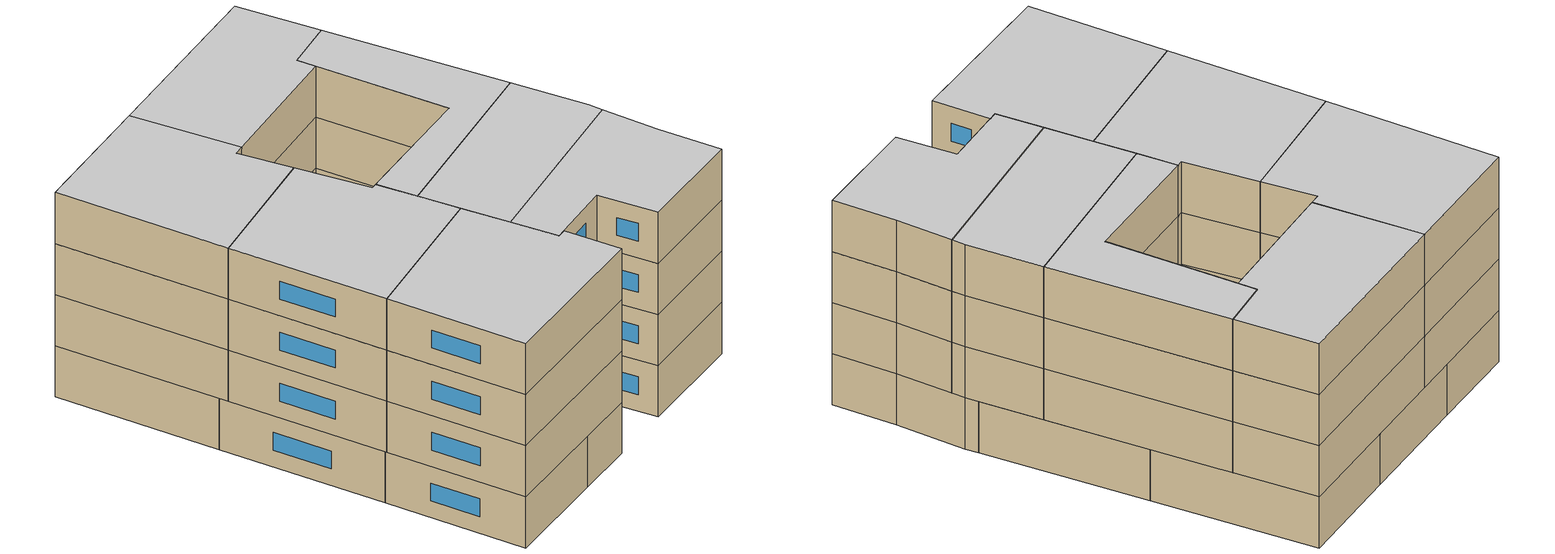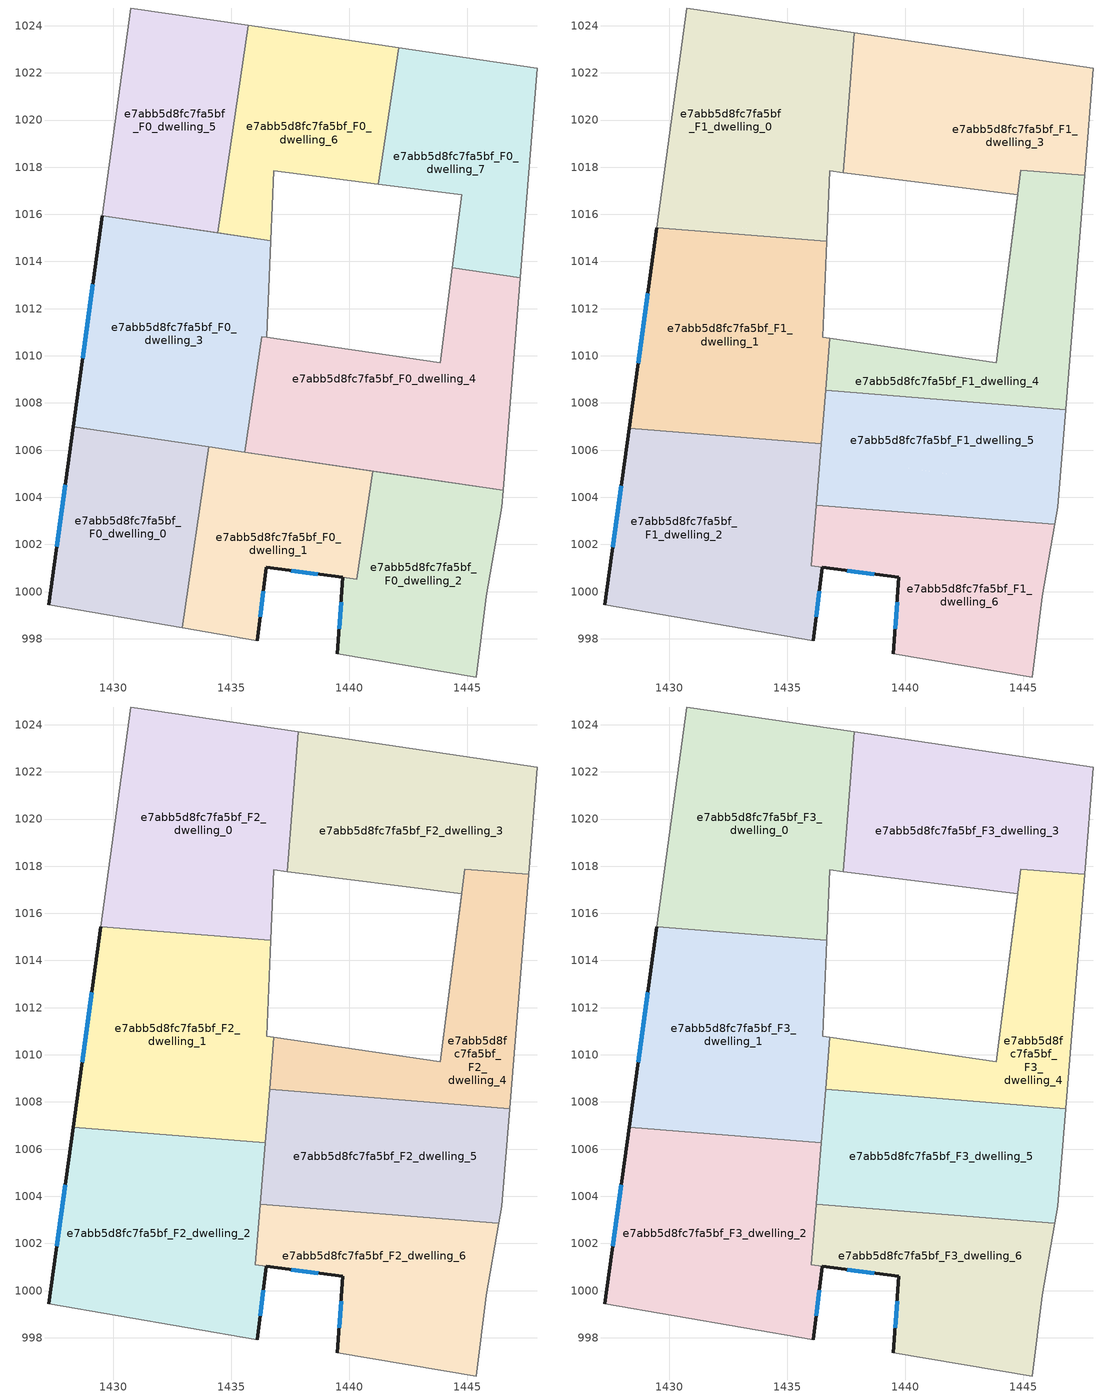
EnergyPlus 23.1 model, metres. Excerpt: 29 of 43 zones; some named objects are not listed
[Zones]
e7abb5d8fc7fa5bf_F0_dwelling_0
 floor ground (EU_floor_Construction): 1434.05,1006.14 1432.92,998.47 1427.27,999.44 1428.3,1006.99 z0
 wall outside (EU_wall_Construction): 1428.3,1006.99 1427.27,999.44 z0:3
 wall to e7abb5d8fc7fa5bf_F0_dwelling_1 (EU_wall_Construction): 1432.92,998.47 1434.05,1006.14 z0:3
 wall adiabatic (EU_wall_Construction): 1427.27,999.44 1432.92,998.47 z0:3
 wall to e7abb5d8fc7fa5bf_F0_dwelling_3 (EU_wall_Construction): 1434.05,1006.14 1428.3,1006.99 z0:3
 window (EU_Window_Construction): 1427.97,1004.53 1427.6,1001.9 z0.98:2.02
e7abb5d8fc7fa5bf_F0_dwelling_1
 floor ground (EU_floor_Construction): 1441,1005.11 1440.33,1000.53 1439.74,1000.6 1436.49,1001.03 1436.11,997.92 1432.92,998.47 1434.05,1006.14 z0
 wall outside (EU_wall_Construction): 1436.11,997.92 1436.49,1001.03 1439.73,1000.6 z0:3
 wall adiabatic (EU_wall_Construction): 1432.92,998.47 1436.11,997.92 / 1441,1005.11 1435.57,1005.92 z0:3
 wall to e7abb5d8fc7fa5bf_F0_dwelling_2 (EU_wall_Construction): 1439.74,1000.6 1440.33,1000.52 / 1440.33,1000.53 1441,1005.11 z0:3
 wall to e7abb5d8fc7fa5bf_F0_dwelling_3 (EU_wall_Construction): 1435.57,1005.92 1434.05,1006.14 z0:3
 window (EU_Window_Construction): 1437.54,1000.89 1438.68,1000.74 / 1436.23,998.93 1436.36,1000.02 z0.98:2.02
e7abb5d8fc7fa5bf_F0_dwelling_2
 floor ground (EU_floor_Construction): 1446.54,1004.3 1446.48,1003.57 1445.82,999.81 1445.39,996.38 1439.49,997.37 1439.74,1000.6 1440.33,1000.52 1441,1005.11 z0
 wall outside (EU_wall_Construction): 1439.74,1000.6 1439.49,997.37 z0:3
 wall adiabatic (EU_wall_Construction): 1439.49,997.37 1445.39,996.38 1445.82,999.81 1446.48,1003.57 1446.54,1004.3 1441,1005.11 z0:3
 window (EU_Window_Construction): 1439.66,999.55 1439.57,998.42 z0.98:2.02
e7abb5d8fc7fa5bf_F0_dwelling_3
 floor ground (EU_floor_Construction): 1436.68,1014.88 1436.51,1010.78 1436.3,1010.81 1435.57,1005.92 1428.3,1006.99 1429.53,1015.93 z0
 wall outside (EU_wall_Construction): 1429.53,1015.93 1428.3,1006.99 z0:3
 wall adiabatic (EU_wall_Construction): 1436.51,1010.78 1436.68,1014.88 1429.53,1015.93 z0:3
 wall to e7abb5d8fc7fa5bf_F0_dwelling_4 (EU_wall_Construction): 1435.57,1005.92 1436.3,1010.81 1436.51,1010.78 z0:3
 window (EU_Window_Construction): 1429.13,1013.03 1428.7,1009.9 z0.98:2.02
e7abb5d8fc7fa5bf_F0_dwelling_4
 floor ground (EU_floor_Construction): 1447.26,1013.32 1446.54,1004.3 1435.57,1005.92 1436.3,1010.81 1443.86,1009.7 1444.37,1013.74 z0
 wall adiabatic (EU_wall_Construction): 1444.37,1013.74 1443.86,1009.7 1436.51,1010.78 / 1435.57,1005.92 1446.54,1004.3 1447.26,1013.32 z0:3
 wall to e7abb5d8fc7fa5bf_F0_dwelling_7 (EU_wall_Construction): 1447.26,1013.32 1444.37,1013.74 z0:3
 roof outside (EU_roof_Construction): 1443.86,1009.7 1444.38,1013.74 1443.86,1009.7 1441.76,1010.01 z3
e7abb5d8fc7fa5bf_F0_dwelling_5
 floor ground (EU_floor_Construction): 1435.72,1024.01 1434.42,1015.21 1429.53,1015.93 1430.74,1024.75 z0
 wall adiabatic (EU_wall_Construction): 1435.72,1024.01 1430.74,1024.75 1429.53,1015.93 1434.42,1015.21 z0:3
 wall to e7abb5d8fc7fa5bf_F0_dwelling_6 (EU_wall_Construction): 1434.42,1015.21 1435.72,1024.01 z0:3
 ceiling adiabatic (EU_roof_Construction): 1434.42,1015.21 1435.72,1024.01 1430.74,1024.75 1429.53,1015.93 z3
e7abb5d8fc7fa5bf_F0_dwelling_6
 floor ground (EU_floor_Construction): 1442.09,1023.06 1441.24,1017.28 1436.8,1017.84 1436.68,1014.88 1434.42,1015.21 1435.72,1024.01 z0
 wall adiabatic (EU_wall_Construction): 1434.42,1015.21 1436.68,1014.88 1436.8,1017.84 1441.24,1017.28 / 1442.09,1023.06 1435.72,1024.01 z0:3
 wall to e7abb5d8fc7fa5bf_F0_dwelling_7 (EU_wall_Construction): 1441.24,1017.28 1442.09,1023.06 z0:3
e7abb5d8fc7fa5bf_F0_dwelling_7
 floor ground (EU_floor_Construction): 1447.97,1022.19 1447.26,1013.32 1444.37,1013.74 1444.77,1016.84 1441.24,1017.28 1442.09,1023.06 z0
 wall adiabatic (EU_wall_Construction): 1441.24,1017.28 1444.77,1016.84 1444.37,1013.74 / 1447.26,1013.32 1447.97,1022.19 1442.09,1023.06 z0:3
e7abb5d8fc7fa5bf_F1_dwelling_0
 floor to e7abb5d8fc7fa5bf_F0_dwelling_3 (EU_floor_Construction): 1436.68,1014.88 1436.67,1014.85 1429.46,1015.43 1429.53,1015.93 z3
 floor to e7abb5d8fc7fa5bf_F0_dwelling_6 (EU_floor_Construction): 1437.85,1023.69 1437.37,1017.77 1436.8,1017.84 1436.68,1014.88 1434.42,1015.21 1435.72,1024.01 z3
 floor adiabatic (EU_floor_Construction): 1437.85,1023.69 1435.72,1024.01 1434.42,1015.21 1429.53,1015.93 1430.74,1024.75 z3
 wall adiabatic (EU_wall_Construction): 1437.85,1023.69 1430.74,1024.75 1429.46,1015.43 1436.68,1014.85 1436.8,1017.84 1437.37,1017.77 z3:6
 wall to e7abb5d8fc7fa5bf_F1_dwelling_3 (EU_wall_Construction): 1437.37,1017.77 1437.85,1023.69 z3:6
e7abb5d8fc7fa5bf_F1_dwelling_1
 floor to e7abb5d8fc7fa5bf_F0_dwelling_3 (EU_floor_Construction): 1436.67,1014.85 1436.51,1010.78 1436.3,1010.81 1435.63,1006.33 1429.36,1006.83 1428.3,1006.99 1429.46,1015.43 z3
 floor to e7abb5d8fc7fa5bf_F0_dwelling_0 (EU_floor_Construction): 1429.36,1006.83 1428.29,1006.92 1428.3,1006.99 z3
 floor to e7abb5d8fc7fa5bf_F0_dwelling_4 (EU_floor_Construction): 1436.8,1010.74 1436.44,1006.26 1435.63,1006.33 1436.3,1010.81 z3
 wall outside (EU_wall_Construction): 1429.46,1015.43 1428.29,1006.92 z3:6
 wall adiabatic (EU_wall_Construction): 1436.63,1008.54 1436.8,1010.74 1436.51,1010.78 1436.68,1014.85 1429.46,1015.43 z3:6
 wall to e7abb5d8fc7fa5bf_F1_dwelling_2 (EU_wall_Construction): 1428.29,1006.92 1436.44,1006.26 z3:6
 wall to e7abb5d8fc7fa5bf_F1_dwelling_5 (EU_wall_Construction): 1436.44,1006.26 1436.63,1008.54 z3:6
 window (EU_Window_Construction): 1429.08,1012.66 1428.67,1009.69 z3.98:5.02
e7abb5d8fc7fa5bf_F1_dwelling_2
 floor to e7abb5d8fc7fa5bf_F0_dwelling_0 (EU_floor_Construction): 1434.05,1006.14 1432.92,998.47 1427.27,999.44 1428.29,1006.92 1429.36,1006.83 z3
 floor to e7abb5d8fc7fa5bf_F0_dwelling_1 (EU_floor_Construction): 1436.41,1005.79 1436.03,1001.09 1436.46,1001.03 1436.49,1001.03 1436.11,997.92 1432.92,998.47 1434.05,1006.14 z3
 floor to e7abb5d8fc7fa5bf_F0_dwelling_3 (EU_floor_Construction): 1435.63,1006.33 1435.57,1005.92 1429.36,1006.83 z3
 floor to e7abb5d8fc7fa5bf_F0_dwelling_4 (EU_floor_Construction): 1436.44,1006.26 1436.4,1005.79 1435.57,1005.92 1435.63,1006.33 z3
 wall outside (EU_wall_Construction): 1428.29,1006.92 1427.27,999.44 / 1436.11,997.92 1436.49,1001.03 z3:6
 wall adiabatic (EU_wall_Construction): 1427.27,999.44 1436.11,997.92 z3:6
 wall to e7abb5d8fc7fa5bf_F1_dwelling_5 (EU_wall_Construction): 1436.23,1003.67 1436.44,1006.26 z3:6
 wall to e7abb5d8fc7fa5bf_F1_dwelling_6 (EU_wall_Construction): 1436.49,1001.03 1436.03,1001.09 / 1436.03,1001.1 1436.23,1003.67 z3:6
 window (EU_Window_Construction): 1427.96,1004.49 1427.6,1001.87 / 1436.23,998.93 1436.36,1000.02 z3.98:5.02
e7abb5d8fc7fa5bf_F1_dwelling_3
 floor to e7abb5d8fc7fa5bf_F0_dwelling_7 (EU_floor_Construction): 1447.97,1022.19 1447.6,1017.66 1444.91,1017.88 1444.37,1013.74 1444.77,1016.84 1441.24,1017.28 1442.09,1023.06 z3
 floor to e7abb5d8fc7fa5bf_F0_dwelling_6 (EU_floor_Construction): 1442.09,1023.06 1441.24,1017.28 1437.37,1017.77 1437.85,1023.69 z3
 wall adiabatic (EU_wall_Construction): 1437.37,1017.77 1444.77,1016.84 1443.86,1009.7 / 1447.6,1017.66 1447.97,1022.19 1437.85,1023.69 / 1443.85,1009.7 1444.91,1017.88 z3:6
 wall to e7abb5d8fc7fa5bf_F1_dwelling_4 (EU_wall_Construction): 1444.91,1017.88 1447.6,1017.66 z3:6
e7abb5d8fc7fa5bf_F1_dwelling_4
 floor to e7abb5d8fc7fa5bf_F0_dwelling_4 (EU_floor_Construction): 1447.26,1013.32 1446.81,1007.72 1436.63,1008.54 1436.8,1010.74 1443.86,1009.7 1444.38,1013.74 z3
 floor to e7abb5d8fc7fa5bf_F0_dwelling_7 (EU_floor_Construction): 1447.6,1017.66 1447.26,1013.32 1444.38,1013.74 1444.91,1017.88 z3
 wall to e7abb5d8fc7fa5bf_F1_dwelling_5 (EU_wall_Construction): 1436.63,1008.54 1446.81,1007.72 z3:6
 wall adiabatic (EU_wall_Construction): 1444.91,1017.88 1443.86,1009.7 1436.8,1010.74 1436.63,1008.54 / 1446.81,1007.72 1447.6,1017.66 z3:6
e7abb5d8fc7fa5bf_F1_dwelling_5
 floor to e7abb5d8fc7fa5bf_F0_dwelling_2 (EU_floor_Construction): 1446.54,1004.3 1446.48,1003.57 1446.35,1002.86 1440.74,1003.31 1441,1005.11 z3
 floor to e7abb5d8fc7fa5bf_F0_dwelling_4 (EU_floor_Construction): 1446.81,1007.72 1446.54,1004.3 1436.4,1005.79 1436.63,1008.54 z3
 floor to e7abb5d8fc7fa5bf_F0_dwelling_1 (EU_floor_Construction): 1441,1005.11 1440.74,1003.31 1436.23,1003.67 1436.41,1005.79 z3
 wall adiabatic (EU_wall_Construction): 1446.35,1002.86 1446.48,1003.57 1446.81,1007.72 z3:6
 wall to e7abb5d8fc7fa5bf_F1_dwelling_6 (EU_wall_Construction): 1436.23,1003.67 1446.35,1002.86 z3:6
e7abb5d8fc7fa5bf_F1_dwelling_6
 floor to e7abb5d8fc7fa5bf_F0_dwelling_1 (EU_floor_Construction): 1440.74,1003.31 1440.33,1000.52 1436.49,1001.03 1436.03,1001.1 1436.23,1003.67 z3
 floor to e7abb5d8fc7fa5bf_F0_dwelling_2 (EU_floor_Construction): 1446.35,1002.86 1445.82,999.81 1445.39,996.38 1439.49,997.37 1439.74,1000.6 1440.33,1000.52 1440.74,1003.31 z3
 wall outside (EU_wall_Construction): 1436.49,1001.03 1439.74,1000.6 1439.49,997.37 z3:6
 wall adiabatic (EU_wall_Construction): 1439.49,997.37 1445.39,996.38 1445.82,999.81 1446.35,1002.86 z3:6
 window (EU_Window_Construction): 1439.66,999.55 1439.57,998.42 / 1437.55,1000.89 1438.68,1000.74 z3.98:5.02
e7abb5d8fc7fa5bf_F2_dwelling_0
 floor to e7abb5d8fc7fa5bf_F1_dwelling_0 (EU_floor_Construction): 1437.85,1023.69 1437.37,1017.77 1436.8,1017.84 1436.68,1014.85 1429.46,1015.43 1430.74,1024.75 z6
 wall adiabatic (EU_wall_Construction): 1437.85,1023.69 1430.74,1024.75 1429.46,1015.43 1436.68,1014.85 1436.8,1017.84 1437.37,1017.77 z6:9
 wall to e7abb5d8fc7fa5bf_F2_dwelling_3 (EU_wall_Construction): 1437.37,1017.77 1437.85,1023.69 z6:9
e7abb5d8fc7fa5bf_F2_dwelling_1
 floor to e7abb5d8fc7fa5bf_F1_dwelling_1 (EU_floor_Construction): 1436.68,1014.85 1436.51,1010.78 1436.8,1010.74 1436.44,1006.26 1428.29,1006.92 1429.46,1015.43 z6
 wall outside (EU_wall_Construction): 1429.46,1015.43 1428.29,1006.92 z6:9
 wall adiabatic (EU_wall_Construction): 1436.63,1008.54 1436.8,1010.74 1436.51,1010.78 1436.68,1014.85 1429.46,1015.43 z6:9
 wall to e7abb5d8fc7fa5bf_F2_dwelling_2 (EU_wall_Construction): 1428.29,1006.92 1436.44,1006.26 z6:9
 wall to e7abb5d8fc7fa5bf_F2_dwelling_5 (EU_wall_Construction): 1436.44,1006.26 1436.63,1008.54 z6:9
 window (EU_Window_Construction): 1429.08,1012.66 1428.67,1009.69 z6.98:8.02
e7abb5d8fc7fa5bf_F2_dwelling_2
 floor to e7abb5d8fc7fa5bf_F1_dwelling_2 (EU_floor_Construction): 1436.44,1006.26 1436.03,1001.09 1436.49,1001.03 1436.11,997.92 1427.27,999.44 1428.29,1006.92 z6
 wall outside (EU_wall_Construction): 1428.29,1006.92 1427.27,999.44 / 1436.11,997.92 1436.49,1001.03 z6:9
 wall adiabatic (EU_wall_Construction): 1427.27,999.44 1436.11,997.92 z6:9
 wall to e7abb5d8fc7fa5bf_F2_dwelling_5 (EU_wall_Construction): 1436.23,1003.67 1436.44,1006.26 z6:9
 wall to e7abb5d8fc7fa5bf_F2_dwelling_6 (EU_wall_Construction): 1436.49,1001.03 1436.03,1001.09 / 1436.03,1001.1 1436.23,1003.67 z6:9
 window (EU_Window_Construction): 1427.96,1004.49 1427.6,1001.87 / 1436.23,998.93 1436.36,1000.02 z6.98:8.02
e7abb5d8fc7fa5bf_F2_dwelling_3
 floor to e7abb5d8fc7fa5bf_F1_dwelling_3 (EU_floor_Construction): 1447.97,1022.19 1447.6,1017.66 1444.91,1017.88 1443.86,1009.7 1444.77,1016.84 1437.37,1017.77 1437.85,1023.69 z6
 wall adiabatic (EU_wall_Construction): 1437.37,1017.77 1444.77,1016.84 1443.86,1009.7 / 1447.6,1017.66 1447.97,1022.19 1437.85,1023.69 / 1443.85,1009.7 1444.91,1017.88 z6:9
 wall to e7abb5d8fc7fa5bf_F2_dwelling_4 (EU_wall_Construction): 1444.91,1017.88 1447.6,1017.66 z6:9
e7abb5d8fc7fa5bf_F2_dwelling_4
 floor to e7abb5d8fc7fa5bf_F1_dwelling_4 (EU_floor_Construction): 1447.6,1017.66 1446.81,1007.72 1436.63,1008.54 1436.8,1010.74 1443.86,1009.7 1444.91,1017.88 z6
 wall to e7abb5d8fc7fa5bf_F2_dwelling_5 (EU_wall_Construction): 1436.63,1008.54 1446.81,1007.72 z6:9
 wall adiabatic (EU_wall_Construction): 1444.91,1017.88 1443.86,1009.7 1436.8,1010.74 1436.63,1008.54 / 1446.81,1007.72 1447.6,1017.66 z6:9
e7abb5d8fc7fa5bf_F2_dwelling_5
 floor to e7abb5d8fc7fa5bf_F1_dwelling_5 (EU_floor_Construction): 1446.81,1007.72 1446.48,1003.57 1446.35,1002.86 1436.23,1003.67 1436.63,1008.54 z6
 wall adiabatic (EU_wall_Construction): 1446.35,1002.86 1446.48,1003.57 1446.81,1007.72 z6:9
 wall to e7abb5d8fc7fa5bf_F2_dwelling_6 (EU_wall_Construction): 1436.23,1003.67 1446.35,1002.86 z6:9
e7abb5d8fc7fa5bf_F2_dwelling_6
 floor to e7abb5d8fc7fa5bf_F1_dwelling_6 (EU_floor_Construction): 1446.35,1002.86 1445.82,999.81 1445.39,996.38 1439.49,997.37 1439.74,1000.6 1436.49,1001.03 1436.03,1001.1 1436.23,1003.67 z6
 wall outside (EU_wall_Construction): 1436.49,1001.03 1439.74,1000.6 1439.49,997.37 z6:9
 wall adiabatic (EU_wall_Construction): 1439.49,997.37 1445.39,996.38 1445.82,999.81 1446.35,1002.86 z6:9
 window (EU_Window_Construction): 1439.66,999.55 1439.57,998.42 / 1437.55,1000.89 1438.68,1000.74 z6.98:8.02
e7abb5d8fc7fa5bf_F3_dwelling_0
 floor to e7abb5d8fc7fa5bf_F2_dwelling_0 (EU_floor_Construction): 1437.85,1023.69 1437.37,1017.77 1436.8,1017.84 1436.68,1014.85 1429.46,1015.43 1430.74,1024.75 z9
 wall adiabatic (EU_wall_Construction): 1437.85,1023.69 1430.74,1024.75 1429.46,1015.43 1436.68,1014.85 1436.8,1017.84 1437.37,1017.77 z9:12
 wall to e7abb5d8fc7fa5bf_F3_dwelling_3 (EU_wall_Construction): 1437.37,1017.77 1437.85,1023.69 z9:12
 ceiling to e7abb5d8fc7fa5bf_F4_dwelling_0 (EU_floor_Construction): 1436.68,1014.85 1436.8,1017.84 1437.37,1017.77 1437.85,1023.69 1430.74,1024.75 1429.46,1015.43 z12
e7abb5d8fc7fa5bf_F3_dwelling_1
 floor to e7abb5d8fc7fa5bf_F2_dwelling_1 (EU_floor_Construction): 1436.68,1014.85 1436.51,1010.78 1436.8,1010.74 1436.44,1006.26 1428.29,1006.92 1429.46,1015.43 z9
 wall outside (EU_wall_Construction): 1429.46,1015.43 1428.29,1006.92 z9:12
 wall adiabatic (EU_wall_Construction): 1436.63,1008.54 1436.8,1010.74 1436.51,1010.78 1436.68,1014.85 1429.46,1015.43 z9:12
 wall to e7abb5d8fc7fa5bf_F3_dwelling_2 (EU_wall_Construction): 1428.29,1006.92 1436.44,1006.26 z9:12
 wall to e7abb5d8fc7fa5bf_F3_dwelling_5 (EU_wall_Construction): 1436.44,1006.26 1436.63,1008.54 z9:12
 window (EU_Window_Construction): 1429.08,1012.66 1428.67,1009.69 z9.98:11.02
 ceiling to e7abb5d8fc7fa5bf_F4_dwelling_1 (EU_floor_Construction): 1436.44,1006.26 1436.8,1010.74 1436.51,1010.78 1436.68,1014.85 1429.46,1015.43 1428.29,1006.92 z12
e7abb5d8fc7fa5bf_F3_dwelling_2
 floor to e7abb5d8fc7fa5bf_F2_dwelling_2 (EU_floor_Construction): 1436.44,1006.26 1436.03,1001.09 1436.49,1001.03 1436.11,997.92 1427.27,999.44 1428.29,1006.92 z9
 wall outside (EU_wall_Construction): 1428.29,1006.92 1427.27,999.44 / 1436.11,997.92 1436.49,1001.03 z9:12
 wall adiabatic (EU_wall_Construction): 1427.27,999.44 1436.11,997.92 z9:12
 wall to e7abb5d8fc7fa5bf_F3_dwelling_5 (EU_wall_Construction): 1436.23,1003.67 1436.44,1006.26 z9:12
 wall to e7abb5d8fc7fa5bf_F3_dwelling_6 (EU_wall_Construction): 1436.49,1001.03 1436.03,1001.09 / 1436.03,1001.1 1436.23,1003.67 z9:12
 window (EU_Window_Construction): 1427.96,1004.49 1427.6,1001.87 / 1436.23,998.93 1436.36,1000.02 z9.98:11.02
 ceiling to e7abb5d8fc7fa5bf_F4_dwelling_2 (EU_floor_Construction): 1436.11,997.92 1436.49,1001.03 1436.03,1001.09 1436.44,1006.26 1428.29,1006.92 1427.27,999.44 z12
e7abb5d8fc7fa5bf_F3_dwelling_3
 floor to e7abb5d8fc7fa5bf_F2_dwelling_3 (EU_floor_Construction): 1447.97,1022.19 1447.6,1017.66 1444.91,1017.88 1443.86,1009.7 1444.77,1016.84 1437.37,1017.77 1437.85,1023.69 z9
 wall adiabatic (EU_wall_Construction): 1437.37,1017.77 1444.77,1016.84 1443.86,1009.7 / 1447.6,1017.66 1447.97,1022.19 1437.85,1023.69 / 1443.85,1009.7 1444.91,1017.88 z9:12
 wall to e7abb5d8fc7fa5bf_F3_dwelling_4 (EU_wall_Construction): 1444.91,1017.88 1447.6,1017.66 z9:12
 ceiling to e7abb5d8fc7fa5bf_F4_dwelling_3 (EU_floor_Construction): 1443.85,1009.7 1444.91,1017.88 1447.6,1017.66 1447.97,1022.19 1437.85,1023.69 1437.37,1017.77 1444.77,1016.84 z12
e7abb5d8fc7fa5bf_F3_dwelling_4
 floor to e7abb5d8fc7fa5bf_F2_dwelling_4 (EU_floor_Construction): 1447.6,1017.66 1446.81,1007.72 1436.63,1008.54 1436.8,1010.74 1443.86,1009.7 1444.91,1017.88 z9
 wall to e7abb5d8fc7fa5bf_F3_dwelling_5 (EU_wall_Construction): 1436.63,1008.54 1446.81,1007.72 z9:12
 wall adiabatic (EU_wall_Construction): 1444.91,1017.88 1443.86,1009.7 1436.8,1010.74 1436.63,1008.54 / 1446.81,1007.72 1447.6,1017.66 z9:12
 ceiling to e7abb5d8fc7fa5bf_F4_dwelling_4 (EU_floor_Construction): 1446.81,1007.72 1447.6,1017.66 1444.91,1017.88 1443.86,1009.7 1436.8,1010.74 1436.63,1008.54 z12
e7abb5d8fc7fa5bf_F3_dwelling_5
 floor to e7abb5d8fc7fa5bf_F2_dwelling_5 (EU_floor_Construction): 1446.81,1007.72 1446.48,1003.57 1446.35,1002.86 1436.23,1003.67 1436.63,1008.54 z9
 wall adiabatic (EU_wall_Construction): 1446.35,1002.86 1446.48,1003.57 1446.81,1007.72 z9:12
 wall to e7abb5d8fc7fa5bf_F3_dwelling_6 (EU_wall_Construction): 1436.23,1003.67 1446.35,1002.86 z9:12
 ceiling to e7abb5d8fc7fa5bf_F4_dwelling_5 (EU_floor_Construction): 1446.35,1002.86 1446.48,1003.57 1446.81,1007.72 1436.63,1008.54 1436.23,1003.67 z12
e7abb5d8fc7fa5bf_F3_dwelling_6
 floor to e7abb5d8fc7fa5bf_F2_dwelling_6 (EU_floor_Construction): 1446.35,1002.86 1445.82,999.81 1445.39,996.38 1439.49,997.37 1439.74,1000.6 1436.49,1001.03 1436.03,1001.1 1436.23,1003.67 z9
 wall outside (EU_wall_Construction): 1436.49,1001.03 1439.74,1000.6 1439.49,997.37 z9:12
 wall adiabatic (EU_wall_Construction): 1439.49,997.37 1445.39,996.38 1445.82,999.81 1446.35,1002.86 z9:12
 window (EU_Window_Construction): 1439.66,999.55 1439.57,998.42 / 1437.55,1000.89 1438.68,1000.74 z9.98:11.02
 ceiling to e7abb5d8fc7fa5bf_F4_dwelling_6 (EU_floor_Construction): 1445.39,996.38 1445.82,999.81 1446.35,1002.86 1436.23,1003.67 1436.03,1001.1 1436.49,1001.03 1439.74,1000.6 1439.49,997.37 z12
[Building]
EU S2 Campaign: North Axis=0; Terrain=City; Solar Distribution=FullExterior
[Site:Location]
Bologna: Latitude=44.5; Longitude=11.25; Time Zone=1; Elevation=37
[SizingPeriod:WeatherFileDays]
AnnualSizingPeriod: Begin Month=1; Begin Day of Month=1; End Month=12; End Day of Month=31; Day of Week for Start Day=Monday; Use Weather File Daylight Saving Period=No; Use Weather File Rain and Snow Indicators=No
[MATERIAL]
EU_InternalMass_Material: Roughness=MediumRough; Thickness=0.1; Conductivity=1; Density=1800; Specific Heat=900; Thermal Absorptance=0.9; Solar Absorptance=0.7; Visible Absorptance=0.7
[MATERIAL:NOMASS] Roughness=MediumRough; Thermal Absorptance=0.9; Solar Absorptance=0.7; Visible Absorptance=0.7
Name | Thermal Resistance
EU_wall_NoMass | 0.905828
EU_roof_NoMass | 0.37593
EU_floor_NoMass | 0.67114
[WINDOWMATERIAL:SIMPLEGLAZINGSYSTEM]
EU_Window_SimpleGlazing: UFactor=4.52486; Solar Heat Gain Coefficient=0.85; Visible Transmittance=0.85
[CONSTRUCTION]
EU_wall_Construction: EU_wall_NoMass
EU_roof_Construction: EU_roof_NoMass
EU_floor_Construction: EU_floor_NoMass
EU_Window_Construction: EU_Window_SimpleGlazing
EU_InternalMass_Construction: EU_InternalMass_Material
[ZONE] Type=1; Multiplier=1; Ceiling Height=autocalculate; Floor Area=autocalculate; Part of Total Floor Area=Yes
Name | Volume
e7abb5d8fc7fa5bf_F0_dwelling_0 | 133.08
e7abb5d8fc7fa5bf_F1_dwelling_0; e7abb5d8fc7fa5bf_F2_dwelling_0; e7abb5d8fc7fa5bf_F3_dwelling_0 | 199.625
e7abb5d8fc7fa5bf_F0_dwelling_1 | 128.398
e7abb5d8fc7fa5bf_F1_dwelling_1; e7abb5d8fc7fa5bf_F2_dwelling_1; e7abb5d8fc7fa5bf_F3_dwelling_1 | 199.623
e7abb5d8fc7fa5bf_F0_dwelling_2 | 137.749
e7abb5d8fc7fa5bf_F1_dwelling_2; e7abb5d8fc7fa5bf_F2_dwelling_2; e7abb5d8fc7fa5bf_F3_dwelling_2 | 203.389
e7abb5d8fc7fa5bf_F0_dwelling_3 | 200.264
e7abb5d8fc7fa5bf_F1_dwelling_3 | 169.516
e7abb5d8fc7fa5bf_F2_dwelling_3; e7abb5d8fc7fa5bf_F3_dwelling_3 | 169.461
e7abb5d8fc7fa5bf_F0_dwelling_4 | 198.977
e7abb5d8fc7fa5bf_F1_dwelling_4; e7abb5d8fc7fa5bf_F2_dwelling_4; e7abb5d8fc7fa5bf_F3_dwelling_4 | 129.843
e7abb5d8fc7fa5bf_F0_dwelling_5 | 133.094
e7abb5d8fc7fa5bf_F1_dwelling_5; e7abb5d8fc7fa5bf_F2_dwelling_5; e7abb5d8fc7fa5bf_F3_dwelling_5 | 149.717
e7abb5d8fc7fa5bf_F0_dwelling_6 | 133.069
e7abb5d8fc7fa5bf_F1_dwelling_6; e7abb5d8fc7fa5bf_F2_dwelling_6; e7abb5d8fc7fa5bf_F3_dwelling_6 | 145.953
e7abb5d8fc7fa5bf_F0_dwelling_7 | 133.07
[INTERNALMASS] Construction=EU_InternalMass_Construction
Name | Zone or ZoneList | Surface Area
e7abb5d8fc7fa5bf_F0_dwelling_0_EU_InternalMass | e7abb5d8fc7fa5bf_F0_dwelling_0 | 44.3601
e7abb5d8fc7fa5bf_F0_dwelling_1_EU_InternalMass | e7abb5d8fc7fa5bf_F0_dwelling_1 | 42.8002
e7abb5d8fc7fa5bf_F0_dwelling_2_EU_InternalMass | e7abb5d8fc7fa5bf_F0_dwelling_2 | 45.9172
e7abb5d8fc7fa5bf_F0_dwelling_3_EU_InternalMass | e7abb5d8fc7fa5bf_F0_dwelling_3 | 66.7544
e7abb5d8fc7fa5bf_F0_dwelling_4_EU_InternalMass | e7abb5d8fc7fa5bf_F0_dwelling_4 | 66.3254
e7abb5d8fc7fa5bf_F0_dwelling_5_EU_InternalMass | e7abb5d8fc7fa5bf_F0_dwelling_5 | 44.3645
e7abb5d8fc7fa5bf_F0_dwelling_6_EU_InternalMass | e7abb5d8fc7fa5bf_F0_dwelling_6 | 44.3562
e7abb5d8fc7fa5bf_F0_dwelling_7_EU_InternalMass | e7abb5d8fc7fa5bf_F0_dwelling_7 | 44.3569
e7abb5d8fc7fa5bf_F1_dwelling_0_EU_InternalMass | e7abb5d8fc7fa5bf_F1_dwelling_0 | 66.5415
e7abb5d8fc7fa5bf_F1_dwelling_1_EU_InternalMass | e7abb5d8fc7fa5bf_F1_dwelling_1 | 66.5412
e7abb5d8fc7fa5bf_F1_dwelling_2_EU_InternalMass | e7abb5d8fc7fa5bf_F1_dwelling_2 | 67.7978
e7abb5d8fc7fa5bf_F1_dwelling_3_EU_InternalMass | e7abb5d8fc7fa5bf_F1_dwelling_3 | 56.5302
e7abb5d8fc7fa5bf_F1_dwelling_4_EU_InternalMass | e7abb5d8fc7fa5bf_F1_dwelling_4 | 43.2826
e7abb5d8fc7fa5bf_F1_dwelling_5_EU_InternalMass | e7abb5d8fc7fa5bf_F1_dwelling_5 | 49.9055
e7abb5d8fc7fa5bf_F1_dwelling_6_EU_InternalMass | e7abb5d8fc7fa5bf_F1_dwelling_6 | 48.6524
e7abb5d8fc7fa5bf_F2_dwelling_0_EU_InternalMass | e7abb5d8fc7fa5bf_F2_dwelling_0 | 66.5415
e7abb5d8fc7fa5bf_F2_dwelling_1_EU_InternalMass | e7abb5d8fc7fa5bf_F2_dwelling_1 | 66.5412
e7abb5d8fc7fa5bf_F2_dwelling_2_EU_InternalMass | e7abb5d8fc7fa5bf_F2_dwelling_2 | 67.7978
e7abb5d8fc7fa5bf_F2_dwelling_3_EU_InternalMass | e7abb5d8fc7fa5bf_F2_dwelling_3 | 56.5302
e7abb5d8fc7fa5bf_F2_dwelling_4_EU_InternalMass | e7abb5d8fc7fa5bf_F2_dwelling_4 | 43.2826
e7abb5d8fc7fa5bf_F2_dwelling_5_EU_InternalMass | e7abb5d8fc7fa5bf_F2_dwelling_5 | 49.9055
e7abb5d8fc7fa5bf_F2_dwelling_6_EU_InternalMass | e7abb5d8fc7fa5bf_F2_dwelling_6 | 48.6524
e7abb5d8fc7fa5bf_F3_dwelling_0_EU_InternalMass | e7abb5d8fc7fa5bf_F3_dwelling_0 | 66.5415
e7abb5d8fc7fa5bf_F3_dwelling_1_EU_InternalMass | e7abb5d8fc7fa5bf_F3_dwelling_1 | 66.5412
e7abb5d8fc7fa5bf_F3_dwelling_2_EU_InternalMass | e7abb5d8fc7fa5bf_F3_dwelling_2 | 67.7978
e7abb5d8fc7fa5bf_F3_dwelling_3_EU_InternalMass | e7abb5d8fc7fa5bf_F3_dwelling_3 | 56.5302
e7abb5d8fc7fa5bf_F3_dwelling_4_EU_InternalMass | e7abb5d8fc7fa5bf_F3_dwelling_4 | 43.2826
e7abb5d8fc7fa5bf_F3_dwelling_5_EU_InternalMass | e7abb5d8fc7fa5bf_F3_dwelling_5 | 49.9055
e7abb5d8fc7fa5bf_F3_dwelling_6_EU_InternalMass | e7abb5d8fc7fa5bf_F3_dwelling_6 | 48.6524
[OTHEREQUIPMENT] Fuel Type=Electricity; Design Level Calculation Method=Watts/Area; Power per Zone Floor Area=1; Fraction Latent=0; Fraction Radiant=0; Fraction Lost=0; Carbon Dioxide Generation Rate=0; EndUse Subcategory=EU_Step8_InternalGains
Name | Zone or ZoneList or Space or SpaceList | Schedule
EU_Step8_InternalGain_e7abb5d8fc7fa5bf_F0_dwelling_0_f000 | e7abb5d8fc7fa5bf_F0_dwelling_0 | EU_Step8_GainSchedule_e7abb5d8fc7fa5bf_F0_dwelling_0_f000
EU_Step8_InternalGain_e7abb5d8fc7fa5bf_F0_dwelling_1_f000 | e7abb5d8fc7fa5bf_F0_dwelling_1 | EU_Step8_GainSchedule_e7abb5d8fc7fa5bf_F0_dwelling_1_f000
EU_Step8_InternalGain_e7abb5d8fc7fa5bf_F0_dwelling_2_f000 | e7abb5d8fc7fa5bf_F0_dwelling_2 | EU_Step8_GainSchedule_e7abb5d8fc7fa5bf_F0_dwelling_2_f000
EU_Step8_InternalGain_e7abb5d8fc7fa5bf_F0_dwelling_3_f000 | e7abb5d8fc7fa5bf_F0_dwelling_3 | EU_Step8_GainSchedule_e7abb5d8fc7fa5bf_F0_dwelling_3_f000
EU_Step8_InternalGain_e7abb5d8fc7fa5bf_F0_dwelling_4_f000 | e7abb5d8fc7fa5bf_F0_dwelling_4 | EU_Step8_GainSchedule_e7abb5d8fc7fa5bf_F0_dwelling_4_f000
EU_Step8_InternalGain_e7abb5d8fc7fa5bf_F0_dwelling_5_f000 | e7abb5d8fc7fa5bf_F0_dwelling_5 | EU_Step8_GainSchedule_e7abb5d8fc7fa5bf_F0_dwelling_5_f000
EU_Step8_InternalGain_e7abb5d8fc7fa5bf_F0_dwelling_6_f000 | e7abb5d8fc7fa5bf_F0_dwelling_6 | EU_Step8_GainSchedule_e7abb5d8fc7fa5bf_F0_dwelling_6_f000
EU_Step8_InternalGain_e7abb5d8fc7fa5bf_F0_dwelling_7_f000 | e7abb5d8fc7fa5bf_F0_dwelling_7 | EU_Step8_GainSchedule_e7abb5d8fc7fa5bf_F0_dwelling_7_f000
EU_Step8_InternalGain_e7abb5d8fc7fa5bf_F1_dwelling_0_f000 | e7abb5d8fc7fa5bf_F1_dwelling_0 | EU_Step8_GainSchedule_e7abb5d8fc7fa5bf_F1_dwelling_0_f000
EU_Step8_InternalGain_e7abb5d8fc7fa5bf_F1_dwelling_1_f000 | e7abb5d8fc7fa5bf_F1_dwelling_1 | EU_Step8_GainSchedule_e7abb5d8fc7fa5bf_F1_dwelling_1_f000
EU_Step8_InternalGain_e7abb5d8fc7fa5bf_F1_dwelling_2_f000 | e7abb5d8fc7fa5bf_F1_dwelling_2 | EU_Step8_GainSchedule_e7abb5d8fc7fa5bf_F1_dwelling_2_f000
EU_Step8_InternalGain_e7abb5d8fc7fa5bf_F1_dwelling_3_f000 | e7abb5d8fc7fa5bf_F1_dwelling_3 | EU_Step8_GainSchedule_e7abb5d8fc7fa5bf_F1_dwelling_3_f000
EU_Step8_InternalGain_e7abb5d8fc7fa5bf_F1_dwelling_4_f000 | e7abb5d8fc7fa5bf_F1_dwelling_4 | EU_Step8_GainSchedule_e7abb5d8fc7fa5bf_F1_dwelling_4_f000
EU_Step8_InternalGain_e7abb5d8fc7fa5bf_F1_dwelling_5_f000 | e7abb5d8fc7fa5bf_F1_dwelling_5 | EU_Step8_GainSchedule_e7abb5d8fc7fa5bf_F1_dwelling_5_f000
EU_Step8_InternalGain_e7abb5d8fc7fa5bf_F1_dwelling_6_f000 | e7abb5d8fc7fa5bf_F1_dwelling_6 | EU_Step8_GainSchedule_e7abb5d8fc7fa5bf_F1_dwelling_6_f000
EU_Step8_InternalGain_e7abb5d8fc7fa5bf_F2_dwelling_0_f000 | e7abb5d8fc7fa5bf_F2_dwelling_0 | EU_Step8_GainSchedule_e7abb5d8fc7fa5bf_F2_dwelling_0_f000
EU_Step8_InternalGain_e7abb5d8fc7fa5bf_F2_dwelling_1_f000 | e7abb5d8fc7fa5bf_F2_dwelling_1 | EU_Step8_GainSchedule_e7abb5d8fc7fa5bf_F2_dwelling_1_f000
EU_Step8_InternalGain_e7abb5d8fc7fa5bf_F2_dwelling_2_f000 | e7abb5d8fc7fa5bf_F2_dwelling_2 | EU_Step8_GainSchedule_e7abb5d8fc7fa5bf_F2_dwelling_2_f000
EU_Step8_InternalGain_e7abb5d8fc7fa5bf_F2_dwelling_3_f000 | e7abb5d8fc7fa5bf_F2_dwelling_3 | EU_Step8_GainSchedule_e7abb5d8fc7fa5bf_F2_dwelling_3_f000
EU_Step8_InternalGain_e7abb5d8fc7fa5bf_F2_dwelling_4_f000 | e7abb5d8fc7fa5bf_F2_dwelling_4 | EU_Step8_GainSchedule_e7abb5d8fc7fa5bf_F2_dwelling_4_f000
EU_Step8_InternalGain_e7abb5d8fc7fa5bf_F2_dwelling_5_f000 | e7abb5d8fc7fa5bf_F2_dwelling_5 | EU_Step8_GainSchedule_e7abb5d8fc7fa5bf_F2_dwelling_5_f000
EU_Step8_InternalGain_e7abb5d8fc7fa5bf_F2_dwelling_6_f000 | e7abb5d8fc7fa5bf_F2_dwelling_6 | EU_Step8_GainSchedule_e7abb5d8fc7fa5bf_F2_dwelling_6_f000
EU_Step8_InternalGain_e7abb5d8fc7fa5bf_F3_dwelling_0_f000 | e7abb5d8fc7fa5bf_F3_dwelling_0 | EU_Step8_GainSchedule_e7abb5d8fc7fa5bf_F3_dwelling_0_f000
EU_Step8_InternalGain_e7abb5d8fc7fa5bf_F3_dwelling_1_f000 | e7abb5d8fc7fa5bf_F3_dwelling_1 | EU_Step8_GainSchedule_e7abb5d8fc7fa5bf_F3_dwelling_1_f000
EU_Step8_InternalGain_e7abb5d8fc7fa5bf_F3_dwelling_2_f000 | e7abb5d8fc7fa5bf_F3_dwelling_2 | EU_Step8_GainSchedule_e7abb5d8fc7fa5bf_F3_dwelling_2_f000
EU_Step8_InternalGain_e7abb5d8fc7fa5bf_F3_dwelling_3_f000 | e7abb5d8fc7fa5bf_F3_dwelling_3 | EU_Step8_GainSchedule_e7abb5d8fc7fa5bf_F3_dwelling_3_f000
EU_Step8_InternalGain_e7abb5d8fc7fa5bf_F3_dwelling_4_f000 | e7abb5d8fc7fa5bf_F3_dwelling_4 | EU_Step8_GainSchedule_e7abb5d8fc7fa5bf_F3_dwelling_4_f000
EU_Step8_InternalGain_e7abb5d8fc7fa5bf_F3_dwelling_5_f000 | e7abb5d8fc7fa5bf_F3_dwelling_5 | EU_Step8_GainSchedule_e7abb5d8fc7fa5bf_F3_dwelling_5_f000
EU_Step8_InternalGain_e7abb5d8fc7fa5bf_F3_dwelling_6_f000 | e7abb5d8fc7fa5bf_F3_dwelling_6 | EU_Step8_GainSchedule_e7abb5d8fc7fa5bf_F3_dwelling_6_f000
[ZONEVENTILATION:DESIGNFLOWRATE] Schedule=EU_AlwaysOn; Design Flow Rate Calculation Method=AirChanges/Hour; Air Changes per Hour=0.73129; Ventilation Type=Natural; Fan Pressure Rise=0; Fan Total Efficiency=1; Constant Term Coefficient=1; Temperature Term Coefficient=0; Velocity Term Coefficient=0; Velocity Squared Term Coefficient=0; Minimum Indoor Temperature=-100; Maximum Indoor Temperature=100; Delta Temperature=-100; Minimum Outdoor Temperature=-100; Maximum Outdoor Temperature=100; Maximum Wind Speed=40
Name | Zone or ZoneList or Space or SpaceList
EU_ConstantAir_e7abb5d8fc7fa5bf_F0_dwelling_0 | e7abb5d8fc7fa5bf_F0_dwelling_0
EU_ConstantAir_e7abb5d8fc7fa5bf_F0_dwelling_1 | e7abb5d8fc7fa5bf_F0_dwelling_1
EU_ConstantAir_e7abb5d8fc7fa5bf_F0_dwelling_2 | e7abb5d8fc7fa5bf_F0_dwelling_2
EU_ConstantAir_e7abb5d8fc7fa5bf_F0_dwelling_3 | e7abb5d8fc7fa5bf_F0_dwelling_3
EU_ConstantAir_e7abb5d8fc7fa5bf_F0_dwelling_4 | e7abb5d8fc7fa5bf_F0_dwelling_4
EU_ConstantAir_e7abb5d8fc7fa5bf_F0_dwelling_5 | e7abb5d8fc7fa5bf_F0_dwelling_5
EU_ConstantAir_e7abb5d8fc7fa5bf_F0_dwelling_6 | e7abb5d8fc7fa5bf_F0_dwelling_6
EU_ConstantAir_e7abb5d8fc7fa5bf_F0_dwelling_7 | e7abb5d8fc7fa5bf_F0_dwelling_7
EU_ConstantAir_e7abb5d8fc7fa5bf_F1_dwelling_0 | e7abb5d8fc7fa5bf_F1_dwelling_0
EU_ConstantAir_e7abb5d8fc7fa5bf_F1_dwelling_1 | e7abb5d8fc7fa5bf_F1_dwelling_1
EU_ConstantAir_e7abb5d8fc7fa5bf_F1_dwelling_2 | e7abb5d8fc7fa5bf_F1_dwelling_2
EU_ConstantAir_e7abb5d8fc7fa5bf_F1_dwelling_3 | e7abb5d8fc7fa5bf_F1_dwelling_3
EU_ConstantAir_e7abb5d8fc7fa5bf_F1_dwelling_4 | e7abb5d8fc7fa5bf_F1_dwelling_4
EU_ConstantAir_e7abb5d8fc7fa5bf_F1_dwelling_5 | e7abb5d8fc7fa5bf_F1_dwelling_5
EU_ConstantAir_e7abb5d8fc7fa5bf_F1_dwelling_6 | e7abb5d8fc7fa5bf_F1_dwelling_6
EU_ConstantAir_e7abb5d8fc7fa5bf_F2_dwelling_0 | e7abb5d8fc7fa5bf_F2_dwelling_0
EU_ConstantAir_e7abb5d8fc7fa5bf_F2_dwelling_1 | e7abb5d8fc7fa5bf_F2_dwelling_1
EU_ConstantAir_e7abb5d8fc7fa5bf_F2_dwelling_2 | e7abb5d8fc7fa5bf_F2_dwelling_2
EU_ConstantAir_e7abb5d8fc7fa5bf_F2_dwelling_3 | e7abb5d8fc7fa5bf_F2_dwelling_3
EU_ConstantAir_e7abb5d8fc7fa5bf_F2_dwelling_4 | e7abb5d8fc7fa5bf_F2_dwelling_4
EU_ConstantAir_e7abb5d8fc7fa5bf_F2_dwelling_5 | e7abb5d8fc7fa5bf_F2_dwelling_5
EU_ConstantAir_e7abb5d8fc7fa5bf_F2_dwelling_6 | e7abb5d8fc7fa5bf_F2_dwelling_6
EU_ConstantAir_e7abb5d8fc7fa5bf_F3_dwelling_0 | e7abb5d8fc7fa5bf_F3_dwelling_0
EU_ConstantAir_e7abb5d8fc7fa5bf_F3_dwelling_1 | e7abb5d8fc7fa5bf_F3_dwelling_1
EU_ConstantAir_e7abb5d8fc7fa5bf_F3_dwelling_2 | e7abb5d8fc7fa5bf_F3_dwelling_2
EU_ConstantAir_e7abb5d8fc7fa5bf_F3_dwelling_3 | e7abb5d8fc7fa5bf_F3_dwelling_3
EU_ConstantAir_e7abb5d8fc7fa5bf_F3_dwelling_4 | e7abb5d8fc7fa5bf_F3_dwelling_4
EU_ConstantAir_e7abb5d8fc7fa5bf_F3_dwelling_5 | e7abb5d8fc7fa5bf_F3_dwelling_5
EU_ConstantAir_e7abb5d8fc7fa5bf_F3_dwelling_6 | e7abb5d8fc7fa5bf_F3_dwelling_6
[HVACTEMPLATE:THERMOSTAT] Constant Heating Setpoint=20; Constant Cooling Setpoint=50
EU_HeatOnly_e7abb5d8fc7fa5bf_F0_dwelling_0; EU_HeatOnly_e7abb5d8fc7fa5bf_F0_dwelling_1; EU_HeatOnly_e7abb5d8fc7fa5bf_F0_dwelling_2; EU_HeatOnly_e7abb5d8fc7fa5bf_F0_dwelling_3; EU_HeatOnly_e7abb5d8fc7fa5bf_F0_dwelling_4; EU_HeatOnly_e7abb5d8fc7fa5bf_F0_dwelling_5; EU_HeatOnly_e7abb5d8fc7fa5bf_F0_dwelling_6; EU_HeatOnly_e7abb5d8fc7fa5bf_F0_dwelling_7; EU_HeatOnly_e7abb5d8fc7fa5bf_F1_dwelling_0; EU_HeatOnly_e7abb5d8fc7fa5bf_F1_dwelling_1; EU_HeatOnly_e7abb5d8fc7fa5bf_F1_dwelling_2; EU_HeatOnly_e7abb5d8fc7fa5bf_F1_dwelling_3; EU_HeatOnly_e7abb5d8fc7fa5bf_F1_dwelling_4; EU_HeatOnly_e7abb5d8fc7fa5bf_F1_dwelling_5; EU_HeatOnly_e7abb5d8fc7fa5bf_F1_dwelling_6; EU_HeatOnly_e7abb5d8fc7fa5bf_F2_dwelling_0; EU_HeatOnly_e7abb5d8fc7fa5bf_F2_dwelling_1; EU_HeatOnly_e7abb5d8fc7fa5bf_F2_dwelling_2; EU_HeatOnly_e7abb5d8fc7fa5bf_F2_dwelling_3; EU_HeatOnly_e7abb5d8fc7fa5bf_F2_dwelling_4; EU_HeatOnly_e7abb5d8fc7fa5bf_F2_dwelling_5; EU_HeatOnly_e7abb5d8fc7fa5bf_F2_dwelling_6; EU_HeatOnly_e7abb5d8fc7fa5bf_F3_dwelling_0; EU_HeatOnly_e7abb5d8fc7fa5bf_F3_dwelling_1; EU_HeatOnly_e7abb5d8fc7fa5bf_F3_dwelling_2; EU_HeatOnly_e7abb5d8fc7fa5bf_F3_dwelling_3; EU_HeatOnly_e7abb5d8fc7fa5bf_F3_dwelling_4; EU_HeatOnly_e7abb5d8fc7fa5bf_F3_dwelling_5
[HVACTEMPLATE:ZONE:IDEALLOADSAIRSYSTEM] System Availability Schedule=EU_AlwaysOn; Maximum Heating Supply Air Temperature=50; Minimum Cooling Supply Air Temperature=13; Maximum Heating Supply Air Humidity Ratio=0.0156; Minimum Cooling Supply Air Humidity Ratio=0.0077; Heating Limit=NoLimit; Cooling Limit=NoLimit; Heating Availability Schedule=EU_AlwaysOn; Cooling Availability Schedule=EU_CoolingOff; Dehumidification Control Type=ConstantSensibleHeatRatio; Cooling Sensible Heat Ratio=0.7; Dehumidification Setpoint=60; Humidification Control Type=None; Humidification Setpoint=30; Outdoor Air Method=None; Outdoor Air Flow Rate per Person=0.00944; Outdoor Air Flow Rate per Zone Floor Area=0; Outdoor Air Flow Rate per Zone=0; Demand Controlled Ventilation Type=None; Outdoor Air Economizer Type=NoEconomizer; Heat Recovery Type=None; Sensible Heat Recovery Effectiveness=0.7; Latent Heat Recovery Effectiveness=0.65
Name | Template Thermostat
e7abb5d8fc7fa5bf_F0_dwelling_0 | EU_HeatOnly_e7abb5d8fc7fa5bf_F0_dwelling_0
e7abb5d8fc7fa5bf_F0_dwelling_1 | EU_HeatOnly_e7abb5d8fc7fa5bf_F0_dwelling_1
e7abb5d8fc7fa5bf_F0_dwelling_2 | EU_HeatOnly_e7abb5d8fc7fa5bf_F0_dwelling_2
e7abb5d8fc7fa5bf_F0_dwelling_3 | EU_HeatOnly_e7abb5d8fc7fa5bf_F0_dwelling_3
e7abb5d8fc7fa5bf_F0_dwelling_4 | EU_HeatOnly_e7abb5d8fc7fa5bf_F0_dwelling_4
e7abb5d8fc7fa5bf_F0_dwelling_5 | EU_HeatOnly_e7abb5d8fc7fa5bf_F0_dwelling_5
e7abb5d8fc7fa5bf_F0_dwelling_6 | EU_HeatOnly_e7abb5d8fc7fa5bf_F0_dwelling_6
e7abb5d8fc7fa5bf_F0_dwelling_7 | EU_HeatOnly_e7abb5d8fc7fa5bf_F0_dwelling_7
e7abb5d8fc7fa5bf_F1_dwelling_0 | EU_HeatOnly_e7abb5d8fc7fa5bf_F1_dwelling_0
e7abb5d8fc7fa5bf_F1_dwelling_1 | EU_HeatOnly_e7abb5d8fc7fa5bf_F1_dwelling_1
e7abb5d8fc7fa5bf_F1_dwelling_2 | EU_HeatOnly_e7abb5d8fc7fa5bf_F1_dwelling_2
e7abb5d8fc7fa5bf_F1_dwelling_3 | EU_HeatOnly_e7abb5d8fc7fa5bf_F1_dwelling_3
e7abb5d8fc7fa5bf_F1_dwelling_4 | EU_HeatOnly_e7abb5d8fc7fa5bf_F1_dwelling_4
e7abb5d8fc7fa5bf_F1_dwelling_5 | EU_HeatOnly_e7abb5d8fc7fa5bf_F1_dwelling_5
e7abb5d8fc7fa5bf_F1_dwelling_6 | EU_HeatOnly_e7abb5d8fc7fa5bf_F1_dwelling_6
e7abb5d8fc7fa5bf_F2_dwelling_0 | EU_HeatOnly_e7abb5d8fc7fa5bf_F2_dwelling_0
e7abb5d8fc7fa5bf_F2_dwelling_1 | EU_HeatOnly_e7abb5d8fc7fa5bf_F2_dwelling_1
e7abb5d8fc7fa5bf_F2_dwelling_2 | EU_HeatOnly_e7abb5d8fc7fa5bf_F2_dwelling_2
e7abb5d8fc7fa5bf_F2_dwelling_3 | EU_HeatOnly_e7abb5d8fc7fa5bf_F2_dwelling_3
e7abb5d8fc7fa5bf_F2_dwelling_4 | EU_HeatOnly_e7abb5d8fc7fa5bf_F2_dwelling_4
e7abb5d8fc7fa5bf_F2_dwelling_5 | EU_HeatOnly_e7abb5d8fc7fa5bf_F2_dwelling_5
e7abb5d8fc7fa5bf_F2_dwelling_6 | EU_HeatOnly_e7abb5d8fc7fa5bf_F2_dwelling_6
e7abb5d8fc7fa5bf_F3_dwelling_0 | EU_HeatOnly_e7abb5d8fc7fa5bf_F3_dwelling_0
e7abb5d8fc7fa5bf_F3_dwelling_1 | EU_HeatOnly_e7abb5d8fc7fa5bf_F3_dwelling_1
e7abb5d8fc7fa5bf_F3_dwelling_2 | EU_HeatOnly_e7abb5d8fc7fa5bf_F3_dwelling_2
e7abb5d8fc7fa5bf_F3_dwelling_3 | EU_HeatOnly_e7abb5d8fc7fa5bf_F3_dwelling_3
e7abb5d8fc7fa5bf_F3_dwelling_4 | EU_HeatOnly_e7abb5d8fc7fa5bf_F3_dwelling_4
e7abb5d8fc7fa5bf_F3_dwelling_5 | EU_HeatOnly_e7abb5d8fc7fa5bf_F3_dwelling_5
e7abb5d8fc7fa5bf_F3_dwelling_6 | EU_HeatOnly_e7abb5d8fc7fa5bf_F3_dwelling_6
[SIZING:ZONE] Zone Cooling Design Supply Air Temperature Input Method=SupplyAirTemperature; Zone Cooling Design Supply Air Temperature=13; Zone Heating Design Supply Air Temperature Input Method=SupplyAirTemperature; Zone Heating Design Supply Air Temperature=50; Zone Cooling Design Supply Air Humidity Ratio=0.008; Zone Heating Design Supply Air Humidity Ratio=0.008; Cooling Design Air Flow Method=DesignDay; Cooling Design Air Flow Rate=0; Cooling Minimum Air Flow per Zone Floor Area=0.000762; Cooling Minimum Air Flow=0; Cooling Minimum Air Flow Fraction=0.2; Heating Design Air Flow Method=DesignDay; Heating Design Air Flow Rate=0; Heating Maximum Air Flow per Zone Floor Area=0.002032; Heating Maximum Air Flow=0.141576; Heating Maximum Air Flow Fraction=0.3; Account for Dedicated Outdoor Air System=No; Dedicated Outdoor Air System Control Strategy=NeutralSupplyAir; Dedicated Outdoor Air Low Setpoint Temperature for Design=autosize; Dedicated Outdoor Air High Setpoint Temperature for Design=autosize; Zone Load Sizing Method=Sensible Load Only No Latent Load; Zone Latent Cooling Design Supply Air Humidity Ratio Input Method=HumidityRatioDifference; Zone Cooling Design Supply Air Humidity Ratio Difference=0.005; Zone Latent Heating Design Supply Air Humidity Ratio Input Method=HumidityRatioDifference; Zone Humidification Design Supply Air Humidity Ratio Difference=0.005
e7abb5d8fc7fa5bf_F0_dwelling_0; e7abb5d8fc7fa5bf_F0_dwelling_1; e7abb5d8fc7fa5bf_F0_dwelling_2; e7abb5d8fc7fa5bf_F0_dwelling_3; e7abb5d8fc7fa5bf_F0_dwelling_4; e7abb5d8fc7fa5bf_F0_dwelling_5; e7abb5d8fc7fa5bf_F0_dwelling_6; e7abb5d8fc7fa5bf_F0_dwelling_7; e7abb5d8fc7fa5bf_F1_dwelling_0; e7abb5d8fc7fa5bf_F1_dwelling_1; e7abb5d8fc7fa5bf_F1_dwelling_2; e7abb5d8fc7fa5bf_F1_dwelling_3; e7abb5d8fc7fa5bf_F1_dwelling_4; e7abb5d8fc7fa5bf_F1_dwelling_5; e7abb5d8fc7fa5bf_F1_dwelling_6; e7abb5d8fc7fa5bf_F2_dwelling_0; e7abb5d8fc7fa5bf_F2_dwelling_1; e7abb5d8fc7fa5bf_F2_dwelling_2; e7abb5d8fc7fa5bf_F2_dwelling_3; e7abb5d8fc7fa5bf_F2_dwelling_4; e7abb5d8fc7fa5bf_F2_dwelling_5; e7abb5d8fc7fa5bf_F2_dwelling_6; e7abb5d8fc7fa5bf_F3_dwelling_0; e7abb5d8fc7fa5bf_F3_dwelling_1; e7abb5d8fc7fa5bf_F3_dwelling_2; e7abb5d8fc7fa5bf_F3_dwelling_3; e7abb5d8fc7fa5bf_F3_dwelling_4; e7abb5d8fc7fa5bf_F3_dwelling_5; e7abb5d8fc7fa5bf_F3_dwelling_6
[SCHEDULE:CONSTANT]
Name | Hourly Value
EU_AlwaysOn | 1
EU_CoolingOff | 0
[SCHEDULE:FILE] Column Number=1; Rows to Skip at Top=0; Number of Hours of Data=8760; Column Separator=Comma; Interpolate to Timestep=No; Minutes per Item=60; Adjust Schedule for Daylight Savings=Yes
Name | File
EU_Step8_GainSchedule_e7abb5d8fc7fa5bf_F0_dwelling_0_f000 | ../../schedules/e7abb5d8fc7fa5bf/e7abb5d8fc7fa5bf_F0_dwelling_0_f000_gain.csv
EU_Step8_GainSchedule_e7abb5d8fc7fa5bf_F0_dwelling_1_f000 | ../../schedules/e7abb5d8fc7fa5bf/e7abb5d8fc7fa5bf_F0_dwelling_1_f000_gain.csv
EU_Step8_GainSchedule_e7abb5d8fc7fa5bf_F0_dwelling_2_f000 | ../../schedules/e7abb5d8fc7fa5bf/e7abb5d8fc7fa5bf_F0_dwelling_2_f000_gain.csv
EU_Step8_GainSchedule_e7abb5d8fc7fa5bf_F0_dwelling_3_f000 | ../../schedules/e7abb5d8fc7fa5bf/e7abb5d8fc7fa5bf_F0_dwelling_3_f000_gain.csv
EU_Step8_GainSchedule_e7abb5d8fc7fa5bf_F0_dwelling_4_f000 | ../../schedules/e7abb5d8fc7fa5bf/e7abb5d8fc7fa5bf_F0_dwelling_4_f000_gain.csv
EU_Step8_GainSchedule_e7abb5d8fc7fa5bf_F0_dwelling_5_f000 | ../../schedules/e7abb5d8fc7fa5bf/e7abb5d8fc7fa5bf_F0_dwelling_5_f000_gain.csv
EU_Step8_GainSchedule_e7abb5d8fc7fa5bf_F0_dwelling_6_f000 | ../../schedules/e7abb5d8fc7fa5bf/e7abb5d8fc7fa5bf_F0_dwelling_6_f000_gain.csv
EU_Step8_GainSchedule_e7abb5d8fc7fa5bf_F0_dwelling_7_f000 | ../../schedules/e7abb5d8fc7fa5bf/e7abb5d8fc7fa5bf_F0_dwelling_7_f000_gain.csv
EU_Step8_GainSchedule_e7abb5d8fc7fa5bf_F1_dwelling_0_f000 | ../../schedules/e7abb5d8fc7fa5bf/e7abb5d8fc7fa5bf_F1_dwelling_0_f000_gain.csv
EU_Step8_GainSchedule_e7abb5d8fc7fa5bf_F1_dwelling_1_f000 | ../../schedules/e7abb5d8fc7fa5bf/e7abb5d8fc7fa5bf_F1_dwelling_1_f000_gain.csv
EU_Step8_GainSchedule_e7abb5d8fc7fa5bf_F1_dwelling_2_f000 | ../../schedules/e7abb5d8fc7fa5bf/e7abb5d8fc7fa5bf_F1_dwelling_2_f000_gain.csv
EU_Step8_GainSchedule_e7abb5d8fc7fa5bf_F1_dwelling_3_f000 | ../../schedules/e7abb5d8fc7fa5bf/e7abb5d8fc7fa5bf_F1_dwelling_3_f000_gain.csv
EU_Step8_GainSchedule_e7abb5d8fc7fa5bf_F1_dwelling_4_f000 | ../../schedules/e7abb5d8fc7fa5bf/e7abb5d8fc7fa5bf_F1_dwelling_4_f000_gain.csv
EU_Step8_GainSchedule_e7abb5d8fc7fa5bf_F1_dwelling_5_f000 | ../../schedules/e7abb5d8fc7fa5bf/e7abb5d8fc7fa5bf_F1_dwelling_5_f000_gain.csv
EU_Step8_GainSchedule_e7abb5d8fc7fa5bf_F1_dwelling_6_f000 | ../../schedules/e7abb5d8fc7fa5bf/e7abb5d8fc7fa5bf_F1_dwelling_6_f000_gain.csv
EU_Step8_GainSchedule_e7abb5d8fc7fa5bf_F2_dwelling_0_f000 | ../../schedules/e7abb5d8fc7fa5bf/e7abb5d8fc7fa5bf_F2_dwelling_0_f000_gain.csv
EU_Step8_GainSchedule_e7abb5d8fc7fa5bf_F2_dwelling_1_f000 | ../../schedules/e7abb5d8fc7fa5bf/e7abb5d8fc7fa5bf_F2_dwelling_1_f000_gain.csv
EU_Step8_GainSchedule_e7abb5d8fc7fa5bf_F2_dwelling_2_f000 | ../../schedules/e7abb5d8fc7fa5bf/e7abb5d8fc7fa5bf_F2_dwelling_2_f000_gain.csv
EU_Step8_GainSchedule_e7abb5d8fc7fa5bf_F2_dwelling_3_f000 | ../../schedules/e7abb5d8fc7fa5bf/e7abb5d8fc7fa5bf_F2_dwelling_3_f000_gain.csv
EU_Step8_GainSchedule_e7abb5d8fc7fa5bf_F2_dwelling_4_f000 | ../../schedules/e7abb5d8fc7fa5bf/e7abb5d8fc7fa5bf_F2_dwelling_4_f000_gain.csv
EU_Step8_GainSchedule_e7abb5d8fc7fa5bf_F2_dwelling_5_f000 | ../../schedules/e7abb5d8fc7fa5bf/e7abb5d8fc7fa5bf_F2_dwelling_5_f000_gain.csv
EU_Step8_GainSchedule_e7abb5d8fc7fa5bf_F2_dwelling_6_f000 | ../../schedules/e7abb5d8fc7fa5bf/e7abb5d8fc7fa5bf_F2_dwelling_6_f000_gain.csv
EU_Step8_GainSchedule_e7abb5d8fc7fa5bf_F3_dwelling_0_f000 | ../../schedules/e7abb5d8fc7fa5bf/e7abb5d8fc7fa5bf_F3_dwelling_0_f000_gain.csv
EU_Step8_GainSchedule_e7abb5d8fc7fa5bf_F3_dwelling_1_f000 | ../../schedules/e7abb5d8fc7fa5bf/e7abb5d8fc7fa5bf_F3_dwelling_1_f000_gain.csv
EU_Step8_GainSchedule_e7abb5d8fc7fa5bf_F3_dwelling_2_f000 | ../../schedules/e7abb5d8fc7fa5bf/e7abb5d8fc7fa5bf_F3_dwelling_2_f000_gain.csv
EU_Step8_GainSchedule_e7abb5d8fc7fa5bf_F3_dwelling_3_f000 | ../../schedules/e7abb5d8fc7fa5bf/e7abb5d8fc7fa5bf_F3_dwelling_3_f000_gain.csv
EU_Step8_GainSchedule_e7abb5d8fc7fa5bf_F3_dwelling_4_f000 | ../../schedules/e7abb5d8fc7fa5bf/e7abb5d8fc7fa5bf_F3_dwelling_4_f000_gain.csv
EU_Step8_GainSchedule_e7abb5d8fc7fa5bf_F3_dwelling_5_f000 | ../../schedules/e7abb5d8fc7fa5bf/e7abb5d8fc7fa5bf_F3_dwelling_5_f000_gain.csv
EU_Step8_GainSchedule_e7abb5d8fc7fa5bf_F3_dwelling_6_f000 | ../../schedules/e7abb5d8fc7fa5bf/e7abb5d8fc7fa5bf_F3_dwelling_6_f000_gain.csv
